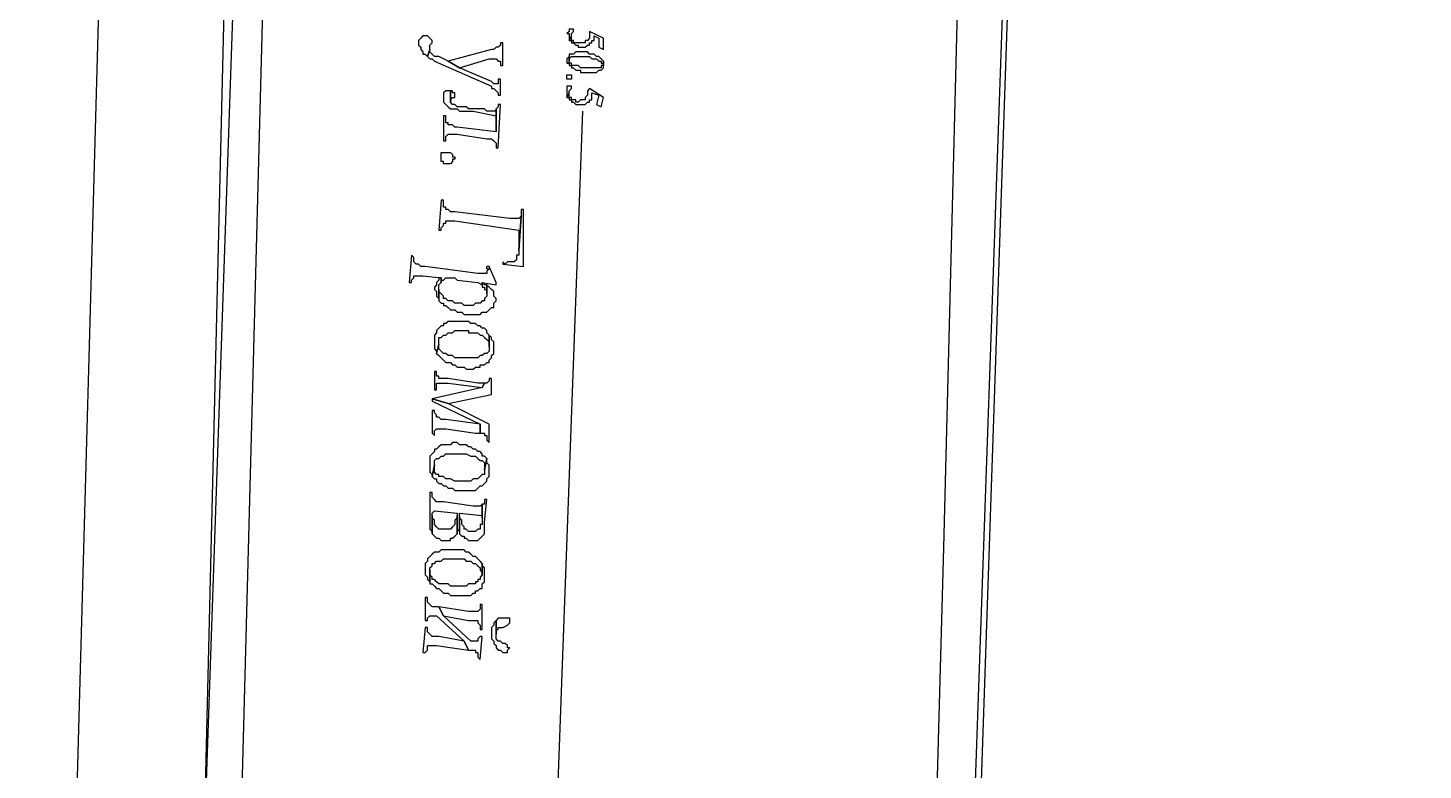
# Model space of a CAD drawing. Extents: x 212106 to 638151, y -1311344 to 1260505.
# Drawn here: x 269033 to 312675, y -803459 to -780245 of the extents above; entities that cross this region are included whole.
import ezdxf

# ---------------------------------------------------------------- set-up
doc = ezdxf.new("R2010")
doc.units = 0
doc.header["$MEASUREMENT"] = 0
doc.linetypes.add('atContinuous2', pattern=[0])
for name, color, linetype in [('at_Entity', 7, 'Continuous'), ('at_Rect', 7, 'Continuous'), ('DLXSCENE', 7, 'Continuous')]:
    doc.layers.add(name, color=color, linetype=linetype)

# ---------------------------------------------------------------- blocks, each defined once
blk = doc.blocks.new('*U97')
for p, q in [((-82182, -784163), (-83396, -834447)), ((-59182, -835733), (-57468, -785306))]:
    blk.add_line(p, q)

msp = doc.modelspace()

# ---------------------------------------------------------------- linework, layer by layer
at = {"layer": 'at_Entity', "color": 0}
for p, q in [((282818, -360515), (269033, -859640)), ((298890, -748139), (297675, -796495)), ((276390, -778924), (275676, -806066)), ((286033, -780281), (285962, -780281)), ((285962, -780281), (285962, -780281)), ((285962, -780281), (285962, -780281)), ((285962, -780281), (285962, -780281)), ((285962, -780281), (285962, -780353)), ((286104, -780281), (286033, -780281)), ((286033, -780281), (286033, -780281)), ((286104, -780353), (286104, -780281)), ((281319, -780567), (281247, -780638)), ((281247, -780638), (281247, -780710)), ((281247, -780710), (281247, -780710)), ((281247, -780710), (281247, -780781)), ((281390, -780495), (281319, -780567)), ((281319, -780567), (281319, -780567)), ((281462, -780495), (281390, -780495)), ((281533, -780495), (281462, -780495)), ((281462, -780495), (281462, -780495)), ((281605, -780567), (281533, -780495)), ((281676, -780638), (281605, -780567)), ((281605, -780781), (281676, -780710)), ((281676, -780710), (281676, -780638)), ((281676, -780710), (281676, -780710)), ((283890, -780710), (283819, -780710)), ((283819, -780710), (283819, -780781)), ((283890, -781424), (283890, -780710)), ((285962, -780353), (285890, -780424)), ((285890, -780424), (285962, -780424)), ((285962, -780353), (285962, -780353)), ((285962, -780424), (285962, -780495)), ((285962, -780495), (285962, -780495)), ((285962, -780495), (285962, -780495)), ((285962, -780495), (285962, -780567)), ((285962, -780638), (286033, -780495)), ((286033, -780495), (285962, -780638)), ((285962, -780567), (285962, -780567)), ((285962, -780567), (285962, -780567)), ((285962, -780567), (285962, -780638)), ((285962, -780638), (286033, -780638)), ((286033, -780424), (286104, -780353)), ((286033, -780495), (286033, -780424)), ((286033, -780424), (286033, -780424)), ((286033, -780424), (286033, -780424)), ((286033, -780495), (286033, -780495)), ((286033, -780495), (286033, -780495)), ((286033, -780567), (286033, -780495)), ((286033, -780495), (286033, -780495)), ((286033, -780638), (286033, -780567)), ((286033, -780567), (286033, -780567)), ((286033, -780567), (286033, -780567)), ((286104, -780638), (286033, -780638)), ((286033, -780638), (286033, -780638)), ((286033, -780638), (286033, -780710)), ((286033, -780710), (286033, -780710)), ((286033, -780710), (286104, -780710)), ((286104, -780353), (286104, -780353)), ((286104, -780353), (286104, -780353)), ((286104, -780353), (286104, -780353)), ((286104, -780710), (286104, -780638)), ((286104, -780638), (286104, -780638)), ((286176, -780710), (286104, -780710)), ((286104, -780710), (286104, -780710)), ((286104, -780710), (286176, -780781)), ((286247, -780710), (286176, -780710)), ((286176, -780710), (286176, -780710)), ((286319, -780710), (286247, -780710)), ((286247, -780710), (286247, -780710)), ((286390, -780710), (286319, -780710)), ((286319, -780710), (286319, -780710)), ((286319, -780710), (286319, -780710)), ((286462, -780710), (286390, -780710)), ((286390, -780710), (286390, -780710)), ((286533, -780638), (286462, -780638)), ((286462, -780638), (286462, -780710)), ((286462, -780710), (286462, -780710)), ((286462, -780710), (286462, -780710)), ((286604, -780567), (286533, -780638)), ((286533, -780638), (286533, -780638)), ((286533, -780638), (286533, -780638)), ((287033, -780567), (286604, -780353)), ((286604, -780353), (286604, -780353)), ((286604, -780353), (286604, -780424)), ((286604, -780424), (286604, -780424)), ((286604, -780424), (286604, -780495)), ((286604, -780495), (286604, -780495)), ((286604, -780495), (286604, -780495)), ((286604, -780495), (286604, -780567)), ((286604, -780567), (286604, -780567)), ((286604, -780567), (286604, -780567)), ((286604, -780781), (286604, -780710)), ((286604, -780710), (286676, -780710)), ((286676, -780710), (286676, -780638)), ((286676, -780638), (286747, -780638)), ((286676, -780710), (286676, -780710)), ((286676, -780710), (286676, -780710)), ((286747, -780567), (286747, -780495)), ((286747, -780495), (286747, -780495)), ((286747, -780495), (286890, -780567)), ((286747, -780638), (286747, -780567)), ((286747, -780567), (286747, -780567)), ((286747, -780638), (286747, -780638)), ((286890, -780567), (286890, -780853)), ((287033, -780924), (287033, -780567)), ((281247, -780781), (281319, -780853)), ((281319, -780853), (281319, -780924)), ((281319, -780924), (281390, -780995)), ((281390, -780995), (281390, -780995)), ((281390, -780995), (281390, -781067)), ((281390, -781067), (281462, -781067)), ((281462, -781067), (281533, -781138)), ((281533, -781138), (281605, -780924)), ((281605, -780924), (281533, -781138)), ((281533, -781138), (281605, -781210)), ((281605, -780853), (281605, -780781)), ((281605, -780924), (281605, -780853)), ((281605, -780924), (281605, -780924)), ((281605, -780995), (281605, -780924)), ((281676, -781067), (281605, -780995)), ((281605, -780995), (281605, -780995)), ((281747, -781138), (281676, -781067)), ((281819, -781138), (281747, -781138)), ((281890, -781138), (281819, -781138)), ((282176, -781281), (281890, -781138)), ((283533, -780924), (282176, -781281)), ((283604, -780924), (283533, -780924)), ((283676, -780853), (283604, -780924)), ((283747, -780853), (283676, -780853)), ((283676, -780853), (283676, -780853)), ((283819, -780781), (283747, -780853)), ((283747, -780853), (283747, -780853)), ((285962, -781138), (285890, -781210)), ((286033, -781067), (285962, -781067)), ((285962, -781067), (285962, -781138)), ((285962, -781138), (285962, -781138)), ((285962, -781138), (285962, -781281)), ((285962, -781210), (286033, -781138)), ((285962, -781281), (285962, -781138)), ((285962, -781138), (285962, -781138)), ((286104, -781067), (286033, -781067)), ((286033, -781067), (286033, -781067)), ((286033, -781138), (286033, -781138)), ((286033, -781138), (286104, -781138)), ((286176, -780995), (286104, -781067)), ((286104, -781067), (286104, -781067)), ((286104, -781067), (286104, -781067)), ((286104, -781138), (286104, -781138)), ((286104, -781138), (286104, -781138)), ((286104, -781138), (286176, -781138)), ((286176, -780781), (286176, -780781)), ((286176, -780781), (286176, -780781)), ((286176, -780781), (286176, -780781)), ((286176, -780781), (286247, -780781)), ((286247, -780995), (286176, -780995)), ((286176, -780995), (286176, -780995)), ((286176, -780995), (286176, -780995)), ((286176, -781138), (286176, -781138)), ((286176, -781138), (286176, -781138)), ((286176, -781138), (286247, -781138)), ((286247, -780781), (286247, -780853)), ((286247, -780853), (286319, -780853)), ((286319, -780995), (286247, -780995)), ((286247, -780995), (286247, -780995)), ((286247, -781138), (286247, -781138)), ((286247, -781138), (286319, -781138)), ((286319, -780853), (286319, -780853)), ((286319, -780853), (286390, -780853)), ((286390, -780995), (286319, -780995)), ((286319, -780995), (286319, -780995)), ((286319, -781138), (286319, -781138)), ((286319, -781138), (286390, -781138)), ((286390, -780853), (286390, -780853)), ((286390, -780853), (286462, -780853)), ((286462, -780995), (286390, -780995)), ((286390, -780995), (286390, -780995)), ((286390, -781138), (286390, -781138)), ((286390, -781138), (286462, -781138)), ((286462, -780853), (286533, -780781)), ((286462, -780853), (286462, -780853)), ((286462, -780853), (286462, -780853)), ((286533, -780995), (286462, -780995)), ((286462, -780995), (286462, -780995)), ((286462, -781138), (286462, -781138)), ((286462, -781138), (286533, -781138)), ((286533, -780781), (286533, -780781)), ((286533, -780781), (286604, -780781)), ((286604, -781067), (286533, -780995)), ((286533, -780995), (286533, -780995)), ((286533, -781138), (286533, -781138)), ((286533, -781138), (286604, -781138)), ((286604, -780781), (286604, -780781)), ((286604, -780781), (286604, -780781)), ((286676, -781067), (286604, -781067)), ((286604, -781067), (286604, -781067)), ((286604, -781138), (286604, -781138)), ((286604, -781138), (286676, -781210)), ((286747, -781067), (286676, -781067)), ((286676, -781067), (286676, -781067)), ((286819, -781138), (286747, -781067)), ((286747, -781067), (286747, -781067)), ((286747, -781067), (286747, -781067)), ((286890, -781138), (286819, -781138)), ((286819, -781138), (286819, -781138)), ((286819, -781138), (286819, -781138)), ((286890, -780853), (287033, -780924)), ((286962, -781210), (286890, -781138)), ((286890, -781138), (286890, -781138)), ((281605, -781210), (281676, -781210)), ((281676, -781210), (281747, -781281)), ((281747, -781281), (283533, -782067)), ((282176, -781281), (282533, -781495)), ((282533, -781495), (282176, -781281)), ((282533, -781495), (283462, -781210)), ((283533, -781924), (282533, -781495)), ((283462, -781210), (283533, -781210)), ((283533, -781210), (283604, -781210)), ((283604, -781210), (283676, -781210)), ((283676, -781210), (283676, -781210)), ((283676, -781210), (283747, -781281)), ((283747, -781281), (283819, -781281)), ((283819, -781281), (283819, -781353)), ((283819, -781353), (283819, -781424)), ((283819, -781424), (283890, -781424)), ((285890, -781210), (285890, -781210)), ((285890, -781210), (285890, -781210)), ((285890, -781210), (285890, -781281)), ((285890, -781281), (285890, -781281)), ((285890, -781281), (285890, -781281)), ((285890, -781281), (285890, -781281)), ((285890, -781281), (285890, -781353)), ((285890, -781353), (285962, -781353)), ((285962, -781281), (285962, -781210)), ((285962, -781210), (285962, -781210)), ((285962, -781210), (285962, -781210)), ((285962, -781281), (285962, -781281)), ((285962, -781353), (285962, -781281)), ((285962, -781281), (285962, -781281)), ((285962, -781281), (285962, -781281)), ((286033, -781353), (285962, -781353)), ((285962, -781353), (285962, -781353)), ((285962, -781353), (285962, -781424)), ((285962, -781424), (285962, -781424)), ((285962, -781424), (285962, -781424)), ((285962, -781424), (286033, -781424)), ((286033, -781424), (286033, -781353)), ((286033, -781353), (286033, -781353)), ((286104, -781424), (286033, -781424)), ((286033, -781424), (286033, -781495)), ((286033, -781495), (286033, -781495)), ((286033, -781495), (286104, -781495)), ((286176, -781424), (286104, -781424)), ((286104, -781424), (286104, -781424)), ((286104, -781495), (286104, -781495)), ((286104, -781495), (286176, -781567)), ((286247, -781424), (286176, -781424)), ((286176, -781424), (286176, -781424)), ((286176, -781424), (286176, -781424)), ((286176, -781567), (286176, -781567)), ((286176, -781567), (286176, -781567)), ((286176, -781567), (286176, -781567)), ((286176, -781567), (286247, -781567)), ((286319, -781495), (286247, -781424)), ((286247, -781424), (286247, -781424)), ((286247, -781567), (286247, -781567)), ((286247, -781567), (286319, -781567)), ((286390, -781495), (286319, -781495)), ((286319, -781495), (286319, -781495)), ((286319, -781567), (286319, -781638)), ((286462, -781495), (286390, -781495)), ((286390, -781495), (286390, -781495)), ((286533, -781495), (286462, -781495)), ((286462, -781495), (286462, -781495)), ((286604, -781495), (286533, -781495)), ((286533, -781495), (286533, -781495)), ((286676, -781495), (286604, -781495)), ((286604, -781495), (286604, -781495)), ((286676, -781210), (286676, -781210)), ((286676, -781210), (286676, -781210)), ((286676, -781210), (286747, -781210)), ((286747, -781495), (286676, -781495)), ((286676, -781495), (286676, -781495)), ((286747, -781210), (286747, -781210)), ((286747, -781210), (286819, -781210)), ((286819, -781495), (286747, -781495)), ((286747, -781495), (286747, -781495)), ((286819, -781210), (286819, -781210)), ((286819, -781210), (286890, -781281)), ((286890, -781495), (286819, -781495)), ((286819, -781495), (286819, -781495)), ((286819, -781495), (286819, -781495)), ((286819, -781638), (286890, -781567)), ((286890, -781281), (286890, -781281)), ((286890, -781281), (286962, -781281)), ((286962, -781495), (286890, -781495)), ((286890, -781495), (286890, -781495)), ((286890, -781567), (286890, -781567)), ((286890, -781567), (286890, -781567)), ((286890, -781567), (286962, -781567)), ((287033, -781281), (286962, -781210)), ((286962, -781210), (286962, -781210)), ((286962, -781210), (286962, -781210)), ((286962, -781210), (286962, -781210)), ((286962, -781281), (286962, -781281)), ((286962, -781281), (286962, -781281)), ((286962, -781281), (286962, -781353)), ((286962, -781353), (287033, -781353)), ((287033, -781424), (286962, -781424)), ((286962, -781424), (286962, -781424)), ((286962, -781424), (286962, -781495)), ((286962, -781495), (286962, -781495)), ((286962, -781567), (287033, -781495)), ((286962, -781567), (286962, -781567)), ((286962, -781567), (286962, -781567)), ((287033, -781424), (287033, -781281)), ((287033, -781424), (287033, -781281)), ((287033, -781281), (287033, -781424)), ((287033, -781353), (287033, -781424)), ((287033, -781495), (287033, -781424)), ((287033, -781424), (287033, -781424)), ((287033, -781424), (287033, -781424)), ((287033, -781495), (287033, -781495)), ((287033, -781495), (287033, -781495)), ((283604, -781995), (283533, -781924)), ((283533, -782067), (283533, -782138)), ((283676, -781995), (283604, -781995)), ((283747, -781995), (283676, -781995)), ((283676, -781995), (283676, -781995)), ((283819, -781853), (283747, -781853)), ((283747, -781853), (283747, -781995)), ((283819, -782353), (283819, -781853)), ((285890, -781781), (285890, -781710)), ((285890, -781710), (285890, -781710)), ((285890, -781710), (285962, -781710)), ((285890, -781853), (285890, -781781)), ((285890, -781781), (285890, -781781)), ((285890, -781781), (285890, -781781)), ((285962, -781853), (285890, -781853)), ((285890, -781853), (285890, -781853)), ((285890, -781853), (285890, -781853)), ((285962, -782067), (285890, -782067)), ((285890, -782067), (285890, -782067)), ((285890, -782067), (285890, -782138)), ((285962, -781710), (285962, -781710)), ((285962, -781710), (285962, -781710)), ((285962, -781710), (286033, -781710)), ((286033, -781853), (285962, -781853)), ((285962, -781853), (285962, -781853)), ((285962, -781853), (285962, -781853)), ((286033, -782067), (285962, -782067)), ((285962, -782067), (285962, -782067)), ((285962, -782067), (285962, -782067)), ((286033, -781710), (286033, -781781)), ((286033, -781781), (286033, -781853)), ((286033, -781781), (286033, -781781)), ((286033, -781781), (286033, -781781)), ((286033, -781781), (286033, -781781)), ((286033, -781781), (286033, -781781)), ((286033, -781781), (286033, -781781)), ((286033, -781781), (286033, -781781)), ((286033, -782138), (286033, -782067)), ((286319, -781638), (286390, -781638)), ((286390, -781638), (286390, -781638)), ((286390, -781638), (286462, -781638)), ((286462, -781638), (286462, -781638)), ((286462, -781638), (286462, -781638)), ((286462, -781638), (286533, -781638)), ((286533, -781638), (286533, -781638)), ((286533, -781638), (286604, -781638)), ((286604, -781638), (286604, -781638)), ((286604, -781638), (286676, -781638)), ((286676, -781638), (286676, -781638)), ((286676, -781638), (286747, -781638)), ((286747, -781638), (286747, -781638)), ((286747, -781638), (286819, -781638)), ((286819, -781638), (286819, -781638)), ((286819, -781638), (286819, -781638)), ((282105, -782210), (282033, -782281)), ((282033, -782281), (282033, -782353)), ((282033, -782353), (282033, -782424)), ((282033, -782424), (282033, -782424)), ((282033, -782424), (282033, -782495)), ((282033, -782495), (282033, -782567)), ((282176, -782210), (282105, -782210)), ((282247, -782210), (282176, -782210)), ((282319, -782210), (282247, -782210)), ((282247, -782210), (282247, -782567)), ((282247, -782567), (282247, -782210)), ((282247, -782210), (282247, -782210)), ((282247, -782495), (282319, -782424)), ((282247, -782567), (282247, -782495)), ((282319, -782281), (282319, -782210)), ((282390, -782281), (282319, -782281)), ((282319, -782424), (282390, -782424)), ((282390, -782353), (282390, -782281)), ((282390, -782424), (282390, -782353)), ((283533, -782138), (283604, -782138)), ((283604, -782138), (283676, -782210)), ((283676, -782210), (283676, -782210)), ((283676, -782210), (283747, -782281)), ((283747, -782281), (283747, -782281)), ((283747, -782281), (283747, -782353)), ((283747, -782353), (283819, -782353)), ((285890, -782138), (285890, -782138)), ((285890, -782138), (285890, -782138)), ((285890, -782138), (285890, -782210)), ((285890, -782210), (285890, -782210)), ((285890, -782210), (285890, -782281)), ((285890, -782281), (285890, -782281)), ((285890, -782281), (285890, -782353)), ((285890, -782424), (285962, -782281)), ((285962, -782281), (285890, -782424)), ((285890, -782353), (285890, -782353)), ((285890, -782353), (285890, -782353)), ((285890, -782353), (285890, -782353)), ((285890, -782353), (285890, -782424)), ((285890, -782424), (285962, -782424)), ((285962, -782210), (286033, -782138)), ((285962, -782281), (285962, -782210)), ((285962, -782210), (285962, -782210)), ((285962, -782210), (285962, -782210)), ((285962, -782281), (285962, -782281)), ((285962, -782281), (285962, -782281)), ((285962, -782353), (285962, -782281)), ((285962, -782424), (285962, -782353)), ((285962, -782353), (285962, -782353)), ((285962, -782353), (285962, -782353)), ((286033, -782424), (285962, -782424)), ((285962, -782424), (285962, -782424)), ((285962, -782424), (285962, -782495)), ((285962, -782495), (285962, -782495)), ((285962, -782495), (286033, -782495)), ((286033, -782138), (286033, -782138)), ((286033, -782138), (286033, -782138)), ((286033, -782138), (286033, -782138)), ((286033, -782495), (286033, -782424)), ((286104, -782495), (286033, -782495)), ((286033, -782495), (286033, -782495)), ((286033, -782495), (286033, -782495)), ((286033, -782495), (286033, -782567)), ((286176, -782495), (286104, -782495)), ((286104, -782495), (286104, -782495)), ((286176, -782567), (286176, -782495)), ((286319, -782495), (286247, -782567)), ((286390, -782495), (286319, -782495)), ((286319, -782495), (286319, -782495)), ((286319, -782495), (286319, -782495)), ((286462, -782495), (286390, -782495)), ((286390, -782495), (286390, -782495)), ((286390, -782495), (286390, -782495)), ((286533, -782353), (286462, -782424)), ((286462, -782424), (286462, -782424)), ((286462, -782424), (286462, -782424)), ((286462, -782424), (286462, -782495)), ((286604, -782138), (286533, -782210)), ((286533, -782210), (286533, -782210)), ((286533, -782210), (286533, -782281)), ((286533, -782281), (286533, -782281)), ((286533, -782281), (286533, -782353)), ((286533, -782353), (286533, -782353)), ((286533, -782353), (286533, -782353)), ((286533, -782353), (286533, -782353)), ((287033, -782424), (286604, -782138)), ((286604, -782138), (286604, -782138)), ((286604, -782567), (286604, -782495)), ((286604, -782495), (286604, -782495)), ((286604, -782495), (286604, -782495)), ((286604, -782495), (286676, -782495)), ((286676, -782353), (286676, -782281)), ((286676, -782281), (286890, -782353)), ((286676, -782424), (286676, -782353)), ((286676, -782353), (286676, -782353)), ((286676, -782353), (286676, -782353)), ((286676, -782495), (286676, -782424)), ((286676, -782424), (286676, -782424)), ((286890, -782353), (286819, -782638)), ((286962, -782710), (287033, -782424)), ((282033, -782567), (282105, -782638)), ((282105, -782638), (282105, -782638)), ((282105, -782638), (282176, -782710)), ((282176, -782710), (282247, -782781)), ((282319, -782638), (282247, -782567)), ((282247, -782567), (282247, -782567)), ((282247, -782781), (282319, -782781)), ((282390, -782638), (282319, -782638)), ((282319, -782781), (282390, -782781)), ((282462, -782710), (282390, -782638)), ((282390, -782781), (282390, -782781)), ((282390, -782781), (282462, -782781)), ((282533, -782710), (282462, -782710)), ((282462, -782781), (282533, -782853)), ((282604, -782710), (282533, -782710)), ((282533, -782853), (282676, -782853)), ((282676, -782710), (282604, -782710)), ((282747, -782710), (282676, -782710)), ((282676, -782853), (282747, -782853)), ((282819, -782781), (282747, -782710)), ((282747, -782853), (282819, -782853)), ((282890, -782781), (282819, -782781)), ((282819, -782853), (282962, -782853)), ((283319, -782781), (282890, -782781)), ((282962, -782853), (283676, -782995)), ((283390, -782853), (283319, -782781)), ((283533, -782853), (283390, -782853)), ((283604, -782853), (283533, -782853)), ((283676, -782853), (283604, -782853)), ((283604, -782853), (283604, -782853)), ((283747, -782710), (283676, -782781)), ((283676, -782781), (283676, -782853)), ((283676, -783495), (283676, -782781)), ((283676, -782781), (283676, -783495)), ((283747, -783995), (283819, -782638)), ((283819, -782638), (283747, -782638)), ((283747, -782638), (283747, -782638)), ((283747, -782638), (283747, -782710)), ((285533, -806280), (286390, -782853)), ((286033, -782567), (286104, -782567)), ((286104, -782567), (286104, -782567)), ((286104, -782567), (286104, -782567)), ((286104, -782567), (286104, -782567)), ((286104, -782567), (286176, -782638)), ((286247, -782567), (286176, -782567)), ((286176, -782638), (286176, -782638)), ((286176, -782638), (286247, -782638)), ((286247, -782567), (286247, -782567)), ((286247, -782638), (286247, -782638)), ((286247, -782638), (286319, -782638)), ((286319, -782638), (286319, -782638)), ((286319, -782638), (286390, -782638)), ((286390, -782638), (286390, -782638)), ((286390, -782638), (286462, -782638)), ((286462, -782638), (286533, -782567)), ((286462, -782638), (286462, -782638)), ((286462, -782638), (286462, -782638)), ((286533, -782567), (286533, -782567)), ((286533, -782567), (286533, -782567)), ((286533, -782567), (286604, -782567)), ((286819, -782638), (286962, -782710)), ((282105, -782995), (282033, -782995)), ((282033, -782995), (282033, -783781)), ((282105, -783067), (282105, -782995)), ((282105, -783138), (282105, -783067)), ((282105, -783210), (282105, -783138)), ((282176, -783210), (282105, -783210)), ((282176, -783281), (282176, -783210)), ((282247, -783281), (282176, -783281)), ((282319, -783281), (282247, -783281)), ((282390, -783353), (282319, -783281)), ((282462, -783353), (282390, -783353)), ((283676, -783495), (282462, -783353)), ((283676, -782995), (283676, -783495)), ((282033, -783781), (282105, -783781)), ((282105, -783638), (282176, -783567)), ((282105, -783710), (282105, -783638)), ((282105, -783638), (282105, -783638)), ((282105, -783781), (282105, -783710)), ((282105, -783781), (282105, -783781)), ((282176, -783567), (282176, -783567)), ((282176, -783567), (282247, -783567)), ((282247, -783567), (282319, -783567)), ((282319, -783567), (282462, -783567)), ((282462, -783567), (283390, -783710)), ((283390, -783710), (283390, -783710)), ((283390, -783710), (283533, -783710)), ((283533, -783710), (283604, -783781)), ((283604, -783781), (283604, -783781)), ((283604, -783781), (283604, -783781)), ((283604, -783781), (283676, -783853)), ((281962, -784210), (281962, -784138)), ((281962, -784138), (282033, -784138)), ((281962, -784281), (281962, -784210)), ((282033, -784138), (282033, -784138)), ((282033, -784138), (282105, -784138)), ((282105, -784138), (282176, -784138)), ((282176, -784138), (282247, -784138)), ((282247, -784138), (282319, -784210)), ((282319, -784210), (282319, -784210)), ((282319, -784210), (282319, -784281)), ((283676, -783853), (283676, -783853)), ((283676, -783853), (283676, -783924)), ((283676, -783924), (283676, -783995)), ((283676, -783995), (283747, -783995)), ((281962, -784352), (281962, -784281)), ((281962, -784281), (281962, -784281)), ((281962, -784424), (281962, -784352)), ((282033, -784424), (281962, -784424)), ((282033, -784495), (282033, -784424)), ((282105, -784495), (282033, -784495)), ((282176, -784495), (282105, -784495)), ((282247, -784495), (282176, -784495)), ((282319, -784424), (282247, -784495)), ((282319, -784281), (282390, -784281)), ((282390, -784352), (282319, -784352)), ((282319, -784352), (282319, -784424)), ((282390, -784281), (282390, -784352)), ((282390, -784352), (282390, -784352)), ((282390, -784352), (282390, -784352)), ((281962, -785638), (281890, -786567)), ((282033, -785638), (281962, -785638)), ((282033, -785710), (282033, -785638)), ((282033, -785781), (282033, -785710)), ((282033, -785852), (282033, -785781)), ((282105, -785852), (282033, -785852)), ((282105, -785924), (282105, -785852)), ((282176, -785924), (282105, -785924)), ((282105, -785924), (282105, -785924)), ((282247, -785995), (282176, -785924)), ((282390, -785995), (282247, -785995)), ((284104, -786210), (282390, -785995)), ((282390, -785995), (282390, -785995)), ((284533, -785924), (284462, -785924)), ((284462, -785924), (284462, -785924)), ((284462, -785924), (284462, -785995)), ((284462, -785995), (284462, -786067)), ((284533, -787710), (284533, -785924)), ((281962, -786495), (282033, -786424)), ((282033, -786424), (282033, -786352)), ((282033, -786352), (282033, -786352)), ((282033, -786352), (282105, -786352)), ((282105, -786352), (282105, -786281)), ((282105, -786281), (282176, -786281)), ((282176, -786281), (282247, -786281)), ((282247, -786281), (282390, -786281)), ((282390, -786281), (284390, -786567)), ((284390, -786210), (284104, -786210)), ((284462, -786138), (284390, -786210)), ((284390, -787210), (284462, -786138)), ((284462, -786138), (284390, -787210)), ((284390, -786210), (284390, -786210)), ((284462, -786067), (284462, -786138)), ((281890, -786567), (281962, -786567)), ((281962, -786567), (281962, -786495)), ((281962, -786567), (281962, -786567)), ((284390, -786567), (284390, -787210)), ((284390, -787210), (284390, -787281)), ((284390, -787281), (284390, -787352)), ((281033, -787352), (280962, -788210)), ((281105, -787424), (281033, -787352)), ((281105, -787495), (281105, -787424)), ((281105, -787424), (281105, -787424)), ((281105, -787567), (281105, -787495)), ((281176, -787638), (281105, -787567)), ((281105, -787567), (281105, -787567)), ((281247, -787638), (281176, -787638)), ((281176, -787638), (281176, -787638)), ((281319, -787710), (281247, -787638)), ((281390, -787710), (281319, -787710)), ((281462, -787710), (281390, -787710)), ((283104, -787924), (281462, -787710)), ((283676, -788210), (283462, -787710)), ((283462, -787710), (283462, -787781)), ((283962, -787638), (283890, -787567)), ((283890, -787567), (283890, -787638)), ((283890, -787638), (284533, -787710)), ((284033, -787567), (283962, -787638)), ((284104, -787567), (284033, -787567)), ((284176, -787567), (284104, -787567)), ((284247, -787567), (284176, -787567)), ((284319, -787495), (284247, -787567)), ((284390, -787352), (284319, -787352)), ((284319, -787352), (284319, -787424)), ((284319, -787424), (284319, -787495)), ((281033, -788138), (281105, -788067)), ((281033, -788210), (281033, -788138)), ((281105, -788067), (281105, -787995)), ((281105, -787995), (281105, -787995)), ((281105, -787995), (281176, -787995)), ((281176, -787995), (281247, -787995)), ((281247, -787995), (281319, -787995)), ((281319, -787995), (281390, -787995)), ((281390, -787995), (281962, -788067)), ((281890, -788138), (281819, -788210)), ((281962, -788067), (281890, -788067)), ((281890, -788067), (281890, -788138)), ((281962, -788210), (281962, -788067)), ((281962, -788067), (281962, -788210)), ((281962, -788210), (281962, -788138)), ((281962, -788138), (282033, -788138)), ((282033, -788138), (282105, -788067)), ((282105, -788067), (282176, -788067)), ((282176, -788067), (282247, -788067)), ((282247, -788067), (282247, -788067)), ((282247, -788067), (282390, -788067)), ((282390, -788067), (282462, -788138)), ((282462, -788138), (283104, -788210)), ((283247, -787924), (283104, -787924)), ((283319, -787924), (283247, -787924)), ((283390, -787924), (283319, -787924)), ((283319, -787924), (283319, -787924)), ((283462, -787781), (283390, -787852)), ((283390, -787852), (283390, -787924)), ((283390, -787924), (283390, -787924)), ((280962, -788210), (281033, -788210)), ((281819, -788281), (281747, -788352)), ((281747, -788352), (281747, -788352)), ((281747, -788352), (281747, -788424)), ((281747, -788424), (281819, -788495)), ((281819, -788210), (281819, -788210)), ((281819, -788210), (281819, -788210)), ((281819, -788210), (281819, -788281)), ((281819, -788495), (281819, -788567)), ((281819, -788567), (281819, -788638)), ((281890, -788281), (281962, -788210)), ((281890, -788352), (281890, -788281)), ((281890, -788424), (281890, -788352)), ((281890, -788709), (281890, -788424)), ((281890, -788495), (281890, -788424)), ((281890, -788424), (281890, -788709)), ((281962, -788567), (281890, -788495)), ((281890, -788495), (281890, -788495)), ((281962, -788210), (281962, -788210)), ((282033, -788638), (281962, -788567)), ((283104, -788210), (283247, -788281)), ((283319, -788281), (283247, -788210)), ((283247, -788210), (283247, -788352)), ((283247, -788281), (283247, -788210)), ((283247, -788210), (283676, -788281)), ((283247, -788352), (283319, -788352)), ((283390, -788281), (283319, -788281)), ((283319, -788352), (283319, -788424)), ((283319, -788424), (283390, -788424)), ((283390, -788567), (283390, -788281)), ((283462, -788352), (283390, -788281)), ((283390, -788281), (283390, -788567)), ((283390, -788424), (283390, -788495)), ((283390, -788495), (283390, -788567)), ((283390, -788567), (283390, -788638)), ((283533, -788424), (283462, -788352)), ((283604, -788495), (283533, -788424)), ((283533, -788424), (283533, -788424)), ((283604, -788638), (283604, -788495)), ((283676, -788281), (283676, -788210)), ((281819, -788638), (281890, -788709)), ((281890, -788709), (281890, -788781)), ((281890, -788781), (281962, -788852)), ((281962, -788852), (282033, -788852)), ((282033, -788709), (282033, -788638)), ((282105, -788709), (282033, -788709)), ((282033, -788852), (282033, -788924)), ((282033, -788924), (282105, -788924)), ((282176, -788781), (282105, -788709)), ((282105, -788924), (282176, -788995)), ((282247, -788781), (282176, -788781)), ((282176, -788995), (282247, -789067)), ((282319, -788781), (282247, -788781)), ((282390, -788852), (282319, -788781)), ((282462, -788852), (282390, -788852)), ((282533, -788852), (282462, -788852)), ((282604, -788852), (282533, -788852)), ((282676, -788924), (282604, -788852)), ((282747, -788924), (282676, -788924)), ((282890, -788924), (282747, -788924)), ((282962, -788924), (282890, -788924)), ((283033, -788852), (282962, -788924)), ((283104, -788852), (283033, -788852)), ((283176, -788852), (283104, -788852)), ((283104, -788852), (283104, -788852)), ((283247, -788781), (283176, -788852)), ((283319, -788781), (283247, -788781)), ((283390, -788638), (283319, -788709)), ((283319, -788709), (283319, -788781)), ((283390, -788638), (283390, -788638)), ((283462, -789067), (283533, -788995)), ((283533, -788995), (283604, -788995)), ((283676, -788709), (283604, -788638)), ((283604, -788852), (283676, -788781)), ((283604, -788924), (283604, -788852)), ((283604, -788995), (283604, -788924)), ((283676, -788781), (283676, -788709)), ((282176, -789424), (282105, -789495)), ((282247, -789424), (282176, -789424)), ((282247, -789067), (282319, -789067)), ((282319, -789424), (282247, -789424)), ((282319, -789067), (282390, -789067)), ((282390, -789424), (282319, -789424)), ((282390, -789067), (282462, -789138)), ((282462, -789424), (282390, -789424)), ((282462, -789138), (282533, -789138)), ((282604, -789424), (282462, -789424)), ((282533, -789138), (282604, -789138)), ((282604, -789138), (282676, -789209)), ((282676, -789424), (282604, -789424)), ((282676, -789209), (282747, -789209)), ((282747, -789424), (282676, -789424)), ((282676, -789424), (282676, -789424)), ((282747, -789209), (282747, -789209)), ((282747, -789209), (282890, -789209)), ((282819, -789424), (282747, -789424)), ((282890, -789495), (282819, -789424)), ((282890, -789209), (282962, -789209)), ((282962, -789209), (283033, -789209)), ((283033, -789209), (283104, -789209)), ((283104, -789209), (283176, -789209)), ((283176, -789209), (283247, -789138)), ((283247, -789138), (283319, -789138)), ((283319, -789138), (283390, -789138)), ((283390, -789138), (283462, -789067)), ((283462, -789067), (283462, -789067)), ((281819, -789781), (281747, -789852)), ((281747, -789852), (281747, -789852)), ((281747, -789852), (281747, -789924)), ((281747, -789924), (281747, -789995)), ((281890, -789638), (281819, -789709)), ((281819, -789709), (281819, -789781)), ((281962, -789567), (281890, -789638)), ((281890, -789638), (281890, -789638)), ((281890, -789995), (281890, -789924)), ((281890, -789924), (281962, -789924)), ((282033, -789567), (281962, -789567)), ((281962, -789924), (282033, -789852)), ((282105, -789495), (282033, -789495)), ((282033, -789495), (282033, -789567)), ((282033, -789852), (282105, -789852)), ((282105, -789852), (282176, -789781)), ((282176, -789781), (282176, -789781)), ((282176, -789781), (282247, -789781)), ((282247, -789781), (282319, -789781)), ((282319, -789781), (282390, -789709)), ((282390, -789709), (282462, -789709)), ((282462, -789709), (282604, -789709)), ((282604, -789709), (282676, -789709)), ((282676, -789709), (282747, -789709)), ((282747, -789709), (282819, -789709)), ((282819, -789709), (282819, -789781)), ((282819, -789781), (282890, -789781)), ((282962, -789495), (282890, -789495)), ((282890, -789781), (283033, -789781)), ((283033, -789495), (282962, -789495)), ((283104, -789567), (283033, -789495)), ((283033, -789781), (283104, -789781)), ((283176, -789567), (283104, -789567)), ((283104, -789781), (283176, -789852)), ((283247, -789638), (283176, -789567)), ((283176, -789852), (283247, -789852)), ((283319, -789638), (283247, -789638)), ((283247, -789852), (283247, -789852)), ((283247, -789852), (283319, -789924)), ((283390, -789709), (283319, -789638)), ((283319, -789924), (283390, -789995)), ((283390, -789781), (283390, -789709)), ((283462, -789852), (283390, -789781)), ((283462, -790209), (283462, -789852)), ((283533, -789924), (283462, -789852)), ((283462, -789852), (283462, -790209)), ((283533, -789995), (283533, -789924)), ((281747, -789995), (281747, -790067)), ((281747, -790067), (281747, -790138)), ((281747, -790138), (281747, -790209)), ((281747, -790209), (281747, -790281)), ((281747, -790281), (281819, -790352)), ((281819, -790424), (281890, -790138)), ((281890, -790138), (281819, -790424)), ((281819, -790352), (281819, -790424)), ((281890, -790067), (281890, -789995)), ((281890, -790138), (281890, -790067)), ((281890, -790209), (281890, -790138)), ((281890, -790138), (281890, -790138)), ((281890, -790281), (281890, -790209)), ((281962, -790352), (281890, -790281)), ((282033, -790424), (281962, -790352)), ((283390, -789995), (283390, -789995)), ((283390, -789995), (283462, -790067)), ((283462, -790352), (283390, -790424)), ((283462, -790067), (283462, -790138)), ((283462, -790138), (283462, -790209)), ((283462, -790209), (283462, -790209)), ((283462, -790209), (283462, -790281)), ((283462, -790281), (283462, -790352)), ((283604, -790067), (283533, -789995)), ((283533, -789995), (283533, -789995)), ((283604, -790281), (283604, -790067)), ((283604, -790352), (283604, -790281)), ((283604, -790424), (283604, -790352)), ((281819, -790424), (281819, -790424)), ((281819, -790424), (281890, -790495)), ((281890, -790495), (281962, -790567)), ((281962, -790567), (281962, -790567)), ((281962, -790567), (282033, -790638)), ((282105, -790424), (282033, -790424)), ((282033, -790424), (282033, -790424)), ((282033, -790638), (282105, -790709)), ((282176, -790495), (282105, -790424)), ((282105, -790709), (282176, -790709)), ((282247, -790495), (282176, -790495)), ((282176, -790709), (282247, -790709)), ((282319, -790495), (282247, -790495)), ((282247, -790709), (282319, -790781)), ((282390, -790567), (282319, -790495)), ((282319, -790781), (282390, -790781)), ((282533, -790567), (282390, -790567)), ((282390, -790781), (282462, -790852)), ((282604, -790567), (282533, -790567)), ((282533, -790567), (282533, -790567)), ((282747, -790567), (282604, -790567)), ((282819, -790567), (282747, -790567)), ((282890, -790567), (282819, -790567)), ((282962, -790567), (282890, -790567)), ((283033, -790567), (282962, -790567)), ((283104, -790567), (283033, -790567)), ((283176, -790495), (283104, -790567)), ((283247, -790495), (283176, -790495)), ((283176, -790852), (283176, -790781)), ((283176, -790781), (283247, -790781)), ((283319, -790424), (283247, -790495)), ((283247, -790495), (283247, -790495)), ((283247, -790495), (283247, -790495)), ((283247, -790781), (283319, -790781)), ((283390, -790424), (283319, -790424)), ((283319, -790781), (283390, -790709)), ((283390, -790709), (283462, -790709)), ((283462, -790638), (283533, -790567)), ((283462, -790709), (283462, -790638)), ((283533, -790495), (283604, -790424)), ((283533, -790567), (283533, -790495)), ((283533, -790495), (283533, -790495)), ((281819, -790995), (281747, -790995)), ((281747, -790995), (281747, -791567)), ((281819, -791067), (281819, -790995)), ((281819, -791138), (281819, -791067)), ((281890, -791138), (281819, -791138)), ((281890, -791209), (281890, -791138)), ((281890, -791138), (281890, -791138)), ((282176, -791209), (281890, -791209)), ((283104, -791352), (282176, -791209)), ((282462, -790852), (282533, -790852)), ((282533, -790852), (282604, -790852)), ((282604, -790852), (282676, -790852)), ((282676, -790852), (282676, -790852)), ((282676, -790852), (282747, -790924)), ((282747, -790924), (282819, -790924)), ((282819, -790924), (282962, -790924)), ((282962, -790924), (283033, -790852)), ((283033, -790852), (283104, -790852)), ((283104, -790852), (283176, -790852)), ((283533, -791209), (283462, -791209)), ((283462, -791209), (283462, -791209)), ((283462, -791209), (283462, -791281)), ((283533, -791709), (283533, -791209)), ((283247, -791495), (281676, -791852)), ((281747, -791567), (281819, -791567)), ((281819, -791424), (281819, -791352)), ((281819, -791352), (281890, -791352)), ((281819, -791495), (281819, -791424)), ((281819, -791424), (281819, -791424)), ((281819, -791567), (281819, -791495)), ((281890, -791352), (281890, -791352)), ((281890, -791352), (281962, -791352)), ((281962, -791352), (282033, -791352)), ((282033, -791352), (282176, -791352)), ((282176, -791352), (283247, -791495)), ((283319, -791352), (283104, -791352)), ((283247, -791495), (283319, -791352)), ((283319, -791352), (283247, -791495)), ((283390, -791352), (283319, -791352)), ((283319, -791352), (283319, -791352)), ((283319, -791352), (283319, -791352)), ((283462, -791281), (283390, -791352)), ((283390, -791352), (283390, -791352)), ((281676, -791852), (282176, -791995)), ((282176, -791995), (281676, -791852)), ((281676, -791852), (281676, -791924)), ((281676, -791924), (283176, -792638)), ((282176, -791995), (283533, -791709)), ((283462, -792638), (282176, -791995)), ((281747, -792209), (281676, -792209)), ((281676, -792209), (281676, -792924)), ((281747, -792281), (281747, -792209)), ((281819, -792352), (281747, -792281)), ((281819, -792424), (281819, -792352)), ((281890, -792424), (281819, -792424)), ((281962, -792495), (281890, -792424)), ((282105, -792495), (281962, -792495)), ((283176, -792638), (282105, -792495)), ((281676, -792924), (281747, -792995)), ((281747, -792852), (281819, -792781)), ((281747, -792924), (281747, -792852)), ((281747, -792852), (281747, -792852)), ((281747, -792995), (281747, -792924)), ((281819, -792781), (281890, -792781)), ((281890, -792781), (281890, -792781)), ((281890, -792781), (281890, -792781)), ((281890, -792781), (281962, -792781)), ((281962, -792781), (282105, -792781)), ((282105, -792781), (283033, -792924)), ((283033, -792924), (283033, -792924)), ((283033, -792924), (283176, -792924)), ((283176, -792924), (283176, -792638)), ((283176, -792638), (283176, -792924)), ((283176, -792924), (283247, -792924)), ((283247, -792924), (283319, -792924)), ((283319, -792924), (283319, -792924)), ((283319, -792924), (283319, -792995)), ((283462, -793209), (283462, -792638)), ((281890, -793352), (281819, -793424)), ((281962, -793281), (281890, -793352)), ((281890, -793352), (281890, -793352)), ((282033, -793281), (281962, -793281)), ((282105, -793281), (282033, -793281)), ((282176, -793281), (282105, -793281)), ((282247, -793281), (282176, -793281)), ((282319, -793209), (282247, -793281)), ((282462, -793209), (282319, -793209)), ((282533, -793281), (282462, -793209)), ((282604, -793281), (282533, -793281)), ((282533, -793281), (282533, -793281)), ((282676, -793281), (282604, -793281)), ((282747, -793281), (282676, -793281)), ((282819, -793352), (282747, -793281)), ((282890, -793352), (282819, -793352)), ((282962, -793424), (282890, -793352)), ((283319, -792995), (283390, -792995)), ((283390, -792995), (283390, -793067)), ((283390, -793067), (283390, -793138)), ((283390, -793138), (283462, -793209)), ((281676, -793566), (281605, -793638)), ((281605, -793638), (281605, -793709)), ((281605, -793709), (281605, -793781)), ((281605, -793781), (281605, -793852)), ((281605, -793852), (281605, -793924)), ((281747, -793495), (281676, -793566)), ((281676, -793566), (281676, -793566)), ((281819, -793424), (281747, -793424)), ((281747, -793424), (281747, -793495)), ((281747, -793781), (281819, -793709)), ((281747, -793852), (281747, -793781)), ((281747, -793924), (281747, -793852)), ((281747, -793852), (281747, -793852)), ((281819, -793709), (281890, -793709)), ((281890, -793709), (281962, -793638)), ((281962, -793638), (282033, -793638)), ((282033, -793638), (282105, -793566)), ((282033, -793638), (282033, -793638)), ((282105, -793566), (282176, -793566)), ((282176, -793566), (282247, -793566)), ((282247, -793566), (282319, -793566)), ((282319, -793566), (282462, -793566)), ((282462, -793566), (282533, -793566)), ((282533, -793566), (282604, -793566)), ((282604, -793566), (282676, -793566)), ((282676, -793566), (282676, -793566)), ((282676, -793566), (282747, -793566)), ((282747, -793566), (282890, -793638)), ((282890, -793638), (282962, -793638)), ((283033, -793424), (282962, -793424)), ((282962, -793638), (283033, -793638)), ((283104, -793495), (283033, -793424)), ((283033, -793638), (283104, -793709)), ((283176, -793495), (283104, -793495)), ((283104, -793709), (283104, -793709)), ((283104, -793709), (283176, -793781)), ((283247, -793566), (283176, -793495)), ((283176, -793781), (283247, -793781)), ((283247, -793638), (283247, -793566)), ((283319, -793638), (283247, -793638)), ((283247, -793781), (283319, -793852)), ((283390, -793709), (283319, -793638)), ((283319, -794066), (283390, -793709)), ((283390, -793709), (283319, -794066)), ((283319, -793852), (283319, -793924)), ((283390, -793781), (283390, -793709)), ((283390, -793709), (283390, -793709)), ((283390, -793852), (283390, -793781)), ((283462, -793924), (283390, -793852)), ((281605, -793924), (281605, -793995)), ((281605, -793995), (281605, -794066)), ((281605, -794066), (281605, -794138)), ((281605, -794138), (281676, -794209)), ((281676, -794281), (281747, -793924)), ((281747, -793924), (281676, -794281)), ((281676, -794209), (281676, -794281)), ((281676, -794281), (281676, -794281)), ((281676, -794281), (281747, -794352)), ((281747, -793995), (281747, -793924)), ((281747, -794066), (281747, -793995)), ((281747, -794138), (281747, -794066)), ((281819, -794209), (281747, -794138)), ((281890, -794209), (281819, -794209)), ((281890, -794281), (281890, -794209)), ((281962, -794281), (281890, -794281)), ((282033, -794281), (281962, -794281)), ((282105, -794352), (282033, -794281)), ((283176, -794281), (283104, -794352)), ((283247, -794209), (283176, -794281)), ((283176, -794281), (283176, -794281)), ((283176, -794281), (283176, -794281)), ((283319, -794209), (283247, -794209)), ((283319, -793924), (283319, -793995)), ((283319, -793995), (283319, -794066)), ((283319, -794066), (283319, -794066)), ((283319, -794066), (283319, -794138)), ((283319, -794138), (283319, -794209)), ((283390, -794352), (283462, -794281)), ((283462, -794066), (283462, -793924)), ((283462, -794138), (283462, -794066)), ((283462, -794209), (283462, -794138)), ((283462, -794281), (283462, -794209)), ((281747, -794352), (281819, -794352)), ((281819, -794352), (281819, -794424)), ((281819, -794424), (281890, -794495)), ((281890, -794495), (281962, -794495)), ((281962, -794495), (282033, -794566)), ((282033, -794566), (282105, -794566)), ((282176, -794352), (282105, -794352)), ((282105, -794566), (282176, -794638)), ((282247, -794352), (282176, -794352)), ((282176, -794638), (282247, -794638)), ((282390, -794424), (282247, -794352)), ((282247, -794638), (282319, -794638)), ((282319, -794638), (282390, -794709)), ((282462, -794424), (282390, -794424)), ((282390, -794424), (282390, -794424)), ((282390, -794709), (282462, -794709)), ((282604, -794424), (282462, -794424)), ((282462, -794709), (282533, -794709)), ((282533, -794709), (282533, -794709)), ((282533, -794709), (282604, -794709)), ((282676, -794424), (282604, -794424)), ((282604, -794709), (282747, -794709)), ((282747, -794424), (282676, -794424)), ((282819, -794424), (282747, -794424)), ((282747, -794709), (282819, -794709)), ((282890, -794424), (282819, -794424)), ((282819, -794709), (282890, -794709)), ((282962, -794352), (282890, -794424)), ((282890, -794709), (282962, -794709)), ((283033, -794352), (282962, -794352)), ((282962, -794709), (283033, -794709)), ((283104, -794352), (283033, -794352)), ((283033, -794709), (283104, -794638)), ((283104, -794638), (283176, -794566)), ((283104, -794638), (283104, -794638)), ((283176, -794566), (283247, -794566)), ((283247, -794566), (283319, -794495)), ((283319, -794495), (283390, -794424)), ((283319, -794495), (283319, -794495)), ((283390, -794424), (283390, -794352)), ((281676, -794781), (281605, -794781)), ((281605, -794781), (281605, -795566)), ((281676, -794924), (281676, -794781)), ((281747, -794995), (281676, -794924)), ((281676, -794924), (281676, -794924)), ((281819, -795066), (281747, -794995)), ((281747, -794995), (281747, -794995)), ((281747, -794995), (281747, -794995)), ((281962, -795066), (281819, -795066)), ((282033, -795066), (281962, -795066)), ((282962, -795209), (282033, -795066)), ((283247, -795138), (283176, -795209)), ((283247, -795566), (283247, -795138)), ((283319, -795138), (283247, -795138)), ((283247, -795138), (283247, -795138)), ((283247, -795138), (283247, -795566)), ((283319, -795709), (283390, -794995)), ((283390, -794995), (283319, -794995)), ((283319, -794995), (283319, -795138)), ((281605, -795566), (281605, -795566)), ((281605, -795566), (281605, -795638)), ((281676, -795424), (281747, -795352)), ((281676, -795495), (281676, -795424)), ((281676, -795566), (281676, -795495)), ((281676, -795495), (281676, -796066)), ((281676, -796066), (281676, -795495)), ((281747, -795638), (281676, -795566)), ((281747, -795352), (281747, -795352)), ((281747, -795352), (282462, -795424)), ((282462, -795566), (282390, -795638)), ((282462, -795424), (282462, -795424)), ((282462, -795424), (282462, -795495)), ((282462, -796066), (282462, -795495)), ((282462, -795495), (282462, -795566)), ((282462, -795495), (282462, -796066)), ((282533, -795495), (282533, -795424)), ((282533, -795424), (283247, -795495)), ((282533, -795995), (282533, -795495)), ((282533, -795495), (282533, -795495)), ((282533, -795566), (282533, -795495)), ((282533, -795495), (282533, -795995)), ((282604, -795638), (282533, -795566)), ((283104, -795209), (282962, -795209)), ((283176, -795209), (283104, -795209)), ((283176, -795209), (283176, -795209)), ((283176, -795209), (283176, -795209)), ((283247, -795495), (283247, -795566)), ((283247, -795566), (283247, -795566)), ((283247, -795566), (283247, -795709)), ((281605, -795638), (281605, -795709)), ((281605, -795709), (281605, -795781)), ((281605, -795781), (281605, -795852)), ((281605, -795852), (281605, -795924)), ((281605, -795924), (281676, -795995)), ((281676, -795995), (281676, -796066)), ((281747, -795709), (281747, -795638)), ((281747, -795781), (281747, -795709)), ((281819, -795852), (281747, -795781)), ((281890, -795924), (281819, -795852)), ((281819, -795852), (281819, -795852)), ((281962, -795924), (281890, -795924)), ((282033, -795924), (281962, -795924)), ((282105, -795924), (282033, -795924)), ((282176, -795924), (282105, -795924)), ((282247, -795924), (282176, -795924)), ((282319, -795852), (282247, -795924)), ((282390, -795781), (282319, -795852)), ((282319, -795852), (282319, -795852)), ((282390, -795638), (282390, -795709)), ((282390, -795709), (282390, -795781)), ((282390, -795781), (282390, -795781)), ((282462, -795995), (282533, -795924)), ((282462, -796066), (282462, -795995)), ((282533, -795924), (282533, -795924)), ((282533, -795924), (282533, -795995)), ((282533, -795995), (282533, -796066)), ((282604, -795709), (282604, -795638)), ((282604, -795781), (282604, -795709)), ((282676, -795852), (282604, -795781)), ((282676, -795924), (282676, -795852)), ((282676, -795852), (282676, -795852)), ((282747, -795924), (282676, -795924)), ((282819, -795995), (282747, -795924)), ((282890, -795995), (282819, -795995)), ((282962, -795995), (282890, -795995)), ((283033, -795995), (282962, -795995)), ((283104, -795924), (283033, -795995)), ((283176, -795924), (283104, -795924)), ((283247, -795781), (283176, -795781)), ((283176, -795781), (283176, -795852)), ((283176, -795852), (283176, -795924)), ((283247, -795709), (283247, -795781)), ((283319, -795781), (283319, -795709)), ((283319, -795852), (283319, -795781)), ((283319, -795924), (283319, -795852)), ((283319, -795995), (283319, -795924)), ((283319, -796066), (283319, -795995)), ((281676, -796066), (281676, -796066)), ((281676, -796066), (281747, -796138)), ((281747, -796138), (281819, -796209)), ((281819, -796209), (281890, -796209)), ((281890, -796209), (281962, -796281)), ((281962, -796281), (282033, -796281)), ((282033, -796281), (282105, -796281)), ((282105, -796281), (282176, -796281)), ((282176, -796281), (282247, -796281)), ((282247, -796281), (282247, -796209)), ((282247, -796209), (282319, -796209)), ((282319, -796209), (282390, -796138)), ((282390, -796138), (282462, -796066)), ((282390, -796138), (282390, -796138)), ((282533, -796066), (282604, -796138)), ((282604, -796138), (282676, -796138)), ((282676, -796138), (282676, -796209)), ((282676, -796209), (282747, -796209)), ((282747, -796209), (282819, -796281)), ((282819, -796281), (282890, -796281)), ((282890, -796281), (282962, -796281)), ((282962, -796281), (283033, -796281)), ((283033, -796281), (283104, -796281)), ((283104, -796281), (283176, -796209)), ((283176, -796209), (283247, -796138)), ((283176, -796209), (283176, -796209)), ((283247, -796138), (283319, -796066)), ((283247, -796138), (283247, -796138)), ((281605, -796781), (281533, -796852)), ((281533, -796852), (281533, -796924)), ((281676, -796709), (281605, -796781)), ((281747, -796638), (281676, -796709)), ((281676, -796709), (281676, -796709)), ((281819, -796638), (281747, -796638)), ((281890, -796638), (281819, -796638)), ((281962, -796566), (281890, -796638)), ((282033, -796566), (281962, -796566)), ((281962, -796924), (282033, -796852)), ((282105, -796566), (282033, -796566)), ((282033, -796852), (282105, -796852)), ((282176, -796566), (282105, -796566)), ((282105, -796852), (282176, -796852)), ((282247, -796566), (282176, -796566)), ((282176, -796852), (282247, -796852)), ((282319, -796566), (282247, -796566)), ((282247, -796852), (282319, -796852)), ((282390, -796566), (282319, -796566)), ((282319, -796852), (282390, -796852)), ((282462, -796566), (282390, -796566)), ((282390, -796566), (282390, -796566)), ((282390, -796852), (282462, -796852)), ((282533, -796566), (282462, -796566)), ((282462, -796852), (282533, -796852)), ((282676, -796566), (282533, -796566)), ((282533, -796852), (282604, -796852)), ((282604, -796852), (282676, -796852)), ((282747, -796638), (282676, -796566)), ((282676, -796852), (282747, -796924)), ((282819, -796638), (282747, -796638)), ((282890, -796709), (282819, -796638)), ((282962, -796781), (282890, -796709)), ((282890, -796709), (282890, -796709)), ((283033, -796781), (282962, -796781)), ((283104, -796852), (283033, -796781)), ((283176, -796924), (283104, -796852)), ((297675, -796495), (296818, -827851)), ((281533, -796924), (281462, -796995)), ((281462, -796995), (281462, -797066)), ((281462, -797066), (281462, -797138)), ((281462, -797138), (281462, -797209)), ((281462, -797209), (281462, -797281)), ((281462, -797281), (281462, -797352)), ((281533, -796924), (281533, -796924)), ((281605, -797138), (281676, -797066)), ((281605, -797209), (281605, -797138)), ((281605, -797566), (281605, -797209)), ((281605, -797209), (281605, -797209)), ((281605, -797281), (281605, -797209)), ((281605, -797209), (281605, -797566)), ((281605, -797352), (281605, -797281)), ((281676, -797066), (281676, -796995)), ((281676, -796995), (281747, -796995)), ((281747, -796995), (281819, -796924)), ((281819, -796924), (281890, -796924)), ((281890, -796924), (281962, -796924)), ((282747, -796924), (282819, -796924)), ((282819, -796924), (282890, -796924)), ((282890, -796924), (282962, -796995)), ((282962, -796995), (283033, -796995)), ((283033, -796995), (283104, -797066)), ((283104, -797066), (283104, -797066)), ((283104, -797066), (283176, -797138)), ((283247, -796995), (283176, -796924)), ((283176, -796924), (283176, -796924)), ((283176, -797138), (283176, -797209)), ((283176, -797209), (283247, -797281)), ((283247, -797352), (283247, -796995)), ((283247, -797066), (283247, -796995)), ((283247, -796995), (283247, -797352)), ((283319, -797138), (283247, -797066)), ((283247, -797281), (283247, -797352)), ((283319, -797424), (283319, -797138)), ((281462, -797352), (281533, -797424)), ((281533, -797424), (281533, -797495)), ((281533, -797495), (281605, -797566)), ((281676, -797424), (281605, -797352)), ((281605, -797566), (281605, -797566)), ((281605, -797566), (281605, -797638)), ((281605, -797638), (281676, -797638)), ((281676, -797495), (281676, -797424)), ((281747, -797495), (281676, -797495)), ((281676, -797638), (281747, -797709)), ((281819, -797566), (281747, -797495)), ((281747, -797709), (281819, -797781)), ((281890, -797638), (281819, -797566)), ((281819, -797566), (281819, -797566)), ((281819, -797781), (281890, -797781)), ((281962, -797638), (281890, -797638)), ((281890, -797781), (281962, -797852)), ((282105, -797638), (281962, -797638)), ((282176, -797638), (282105, -797638)), ((282247, -797709), (282176, -797638)), ((282390, -797709), (282247, -797709)), ((282247, -797709), (282247, -797709)), ((282462, -797709), (282390, -797709)), ((282533, -797709), (282462, -797709)), ((282604, -797709), (282533, -797709)), ((282676, -797709), (282604, -797709)), ((282747, -797709), (282676, -797709)), ((282819, -797638), (282747, -797709)), ((282890, -797638), (282819, -797638)), ((282962, -797638), (282890, -797638)), ((283033, -797638), (282962, -797638)), ((283104, -797566), (283033, -797566)), ((283033, -797566), (283033, -797638)), ((283176, -797495), (283104, -797495)), ((283104, -797495), (283104, -797566)), ((283104, -797852), (283176, -797781)), ((283247, -797352), (283176, -797424)), ((283176, -797424), (283176, -797495)), ((283176, -797781), (283247, -797781)), ((283247, -797352), (283247, -797352)), ((283247, -797638), (283319, -797566)), ((283247, -797709), (283247, -797638)), ((283247, -797781), (283247, -797709)), ((283319, -797495), (283319, -797424)), ((283319, -797566), (283319, -797495)), ((283319, -797495), (283319, -797495)), ((281533, -798066), (281462, -798066)), ((281462, -798066), (281462, -798781)), ((281533, -798209), (281533, -798066)), ((281605, -798281), (281533, -798209)), ((281962, -797852), (281962, -797852)), ((281962, -797852), (282033, -797923)), ((282033, -797923), (282105, -797923)), ((282105, -797923), (282176, -797923)), ((282176, -797923), (282247, -797995)), ((282247, -797995), (282319, -797995)), ((282319, -797995), (282390, -797995)), ((282390, -797995), (282462, -797995)), ((282462, -797995), (282533, -797995)), ((282533, -797995), (282604, -797995)), ((282604, -797995), (282676, -797995)), ((282676, -797995), (282747, -797995)), ((282747, -797995), (282819, -797995)), ((282819, -797995), (282890, -797995)), ((282890, -797995), (282962, -797923)), ((282962, -797923), (283033, -797923)), ((283033, -797923), (283033, -797852)), ((283033, -797852), (283104, -797852)), ((281533, -798709), (281605, -798638)), ((281676, -798352), (281605, -798281)), ((281605, -798281), (281605, -798281)), ((281605, -798281), (281605, -798281)), ((281605, -798638), (281676, -798638)), ((281747, -798352), (281676, -798352)), ((281676, -798638), (281747, -798638)), ((281819, -798352), (281747, -798352)), ((281747, -798638), (281819, -798638)), ((281890, -798352), (281819, -798352)), ((281819, -798638), (282676, -799423)), ((282033, -798638), (281890, -798352)), ((282819, -798495), (281890, -798352)), ((281890, -798352), (282033, -798638)), ((282890, -799423), (282033, -798638)), ((282033, -798638), (282819, -798781)), ((282962, -798495), (282819, -798495)), ((283033, -798495), (282962, -798495)), ((283104, -798495), (283033, -798495)), ((283176, -798423), (283104, -798495)), ((283104, -798495), (283104, -798495)), ((283104, -798495), (283104, -798495)), ((283247, -798281), (283176, -798281)), ((283176, -798281), (283176, -798423)), ((283247, -799066), (283247, -798281)), ((281462, -798995), (281390, -799781)), ((281462, -798781), (281533, -798781)), ((281533, -798995), (281462, -798995)), ((281533, -798781), (281533, -798709)), ((281533, -798709), (281533, -798709)), ((281533, -799138), (281533, -798995)), ((282819, -798781), (282819, -798781)), ((282819, -798781), (282962, -798781)), ((282962, -798781), (283033, -798781)), ((283033, -798781), (283104, -798781)), ((283104, -798781), (283104, -798852)), ((283104, -798852), (283104, -798852)), ((283104, -798852), (283176, -798923)), ((283176, -798923), (283176, -798923)), ((283176, -798923), (283176, -799066)), ((283176, -799066), (283247, -799066)), ((283604, -798923), (283533, -798995)), ((283533, -798995), (283533, -799066)), ((283533, -799066), (283533, -799209)), ((283676, -798781), (283604, -798852)), ((283604, -798852), (283604, -798923)), ((283604, -798923), (283604, -798923)), ((283747, -798709), (283676, -798781)), ((283676, -799209), (283676, -798781)), ((283676, -798781), (283676, -798781)), ((283676, -798781), (283676, -799209)), ((283676, -799138), (283676, -799066)), ((283676, -799066), (283747, -799066)), ((283819, -798709), (283747, -798709)), ((283747, -799066), (283747, -798995)), ((283747, -798995), (283890, -798995)), ((283890, -798709), (283819, -798709)), ((283962, -798709), (283890, -798709)), ((283890, -798995), (284033, -798923)), ((283890, -798995), (283890, -798995)), ((284104, -798709), (283962, -798709)), ((283962, -798709), (283962, -798709)), ((284033, -798923), (284104, -798852)), ((284033, -798923), (284033, -798923)), ((284104, -798852), (284104, -798709)), ((284104, -798852), (284104, -798852)), ((281605, -799209), (281533, -799138)), ((281533, -799138), (281533, -799138)), ((281676, -799281), (281605, -799209)), ((281605, -799209), (281605, -799209)), ((281890, -799281), (281676, -799281)), ((282676, -799423), (281890, -799281)), ((282819, -799709), (282676, -799423)), ((282676, -799423), (282819, -799709)), ((282962, -799423), (282890, -799423)), ((283033, -799423), (282962, -799423)), ((283104, -799423), (283033, -799423)), ((283176, -799281), (283104, -799352)), ((283104, -799352), (283104, -799423)), ((283176, -799995), (283247, -799281)), ((283247, -799281), (283176, -799281)), ((283176, -799281), (283176, -799281)), ((283533, -799209), (283533, -799209)), ((283533, -799209), (283533, -799281)), ((283533, -799281), (283533, -799352)), ((283533, -799352), (283604, -799423)), ((283604, -799423), (283604, -799495)), ((283604, -799495), (283676, -799566)), ((283676, -799209), (283676, -799138)), ((283676, -799281), (283676, -799209)), ((283676, -799352), (283676, -799281)), ((283747, -799423), (283676, -799352)), ((283676, -799352), (283676, -799352)), ((283819, -799423), (283747, -799423)), ((283890, -799495), (283819, -799423)), ((283962, -799495), (283890, -799495)), ((284033, -799566), (283962, -799495)), ((281390, -799781), (281462, -799781)), ((281462, -799781), (281533, -799709)), ((281533, -799638), (281533, -799566)), ((281533, -799566), (281605, -799566)), ((281533, -799709), (281533, -799638)), ((281533, -799638), (281533, -799638)), ((281605, -799566), (281605, -799566)), ((281605, -799566), (281676, -799566)), ((281676, -799566), (281747, -799566)), ((281747, -799566), (281819, -799566)), ((281819, -799566), (282819, -799709)), ((282819, -799709), (282819, -799709)), ((282819, -799709), (282962, -799709)), ((282962, -799709), (283033, -799709)), ((283033, -799709), (283033, -799709)), ((283033, -799709), (283033, -799781)), ((283033, -799781), (283104, -799781)), ((283104, -799781), (283104, -799852)), ((283104, -799852), (283104, -799852)), ((283104, -799852), (283104, -799923)), ((283104, -799923), (283176, -799995)), ((283676, -799566), (283676, -799638)), ((283676, -799638), (283747, -799709)), ((283747, -799709), (283819, -799709)), ((283819, -799709), (283890, -799781)), ((283890, -799781), (283890, -799781)), ((283890, -799781), (283962, -799781)), ((283962, -799781), (284033, -799781)), ((284033, -799638), (284033, -799566)), ((284104, -799638), (284033, -799638)), ((284033, -799709), (284104, -799638)), ((284033, -799781), (284033, -799709))]:
    msp.add_line(p, q, dxfattribs=at)
at = {"layer": 'at_Entity', "color": 1}
for p, q in [((288390, -405152), (273105, -847350)), ((312675, -405792), (297176, -846069))]:
    msp.add_line(p, q, dxfattribs=at)
at = {"layer": 'at_Rect', "color": 0, "linetype": 'atContinuous2'}
for p, q in [((283462, -787710), (283390, -787710)), ((283390, -787781), (283390, -787710)), ((283462, -787710), (283462, -787781)), ((283390, -787781), (283462, -787781))]:
    msp.add_line(p, q, dxfattribs=at)

# ---------------------------------------------------------------- block references
at = {"layer": 'DLXSCENE'}
msp.add_blockref('*U97', (357928, 28595), dxfattribs=at)

doc.saveas('drawing.dxf')
